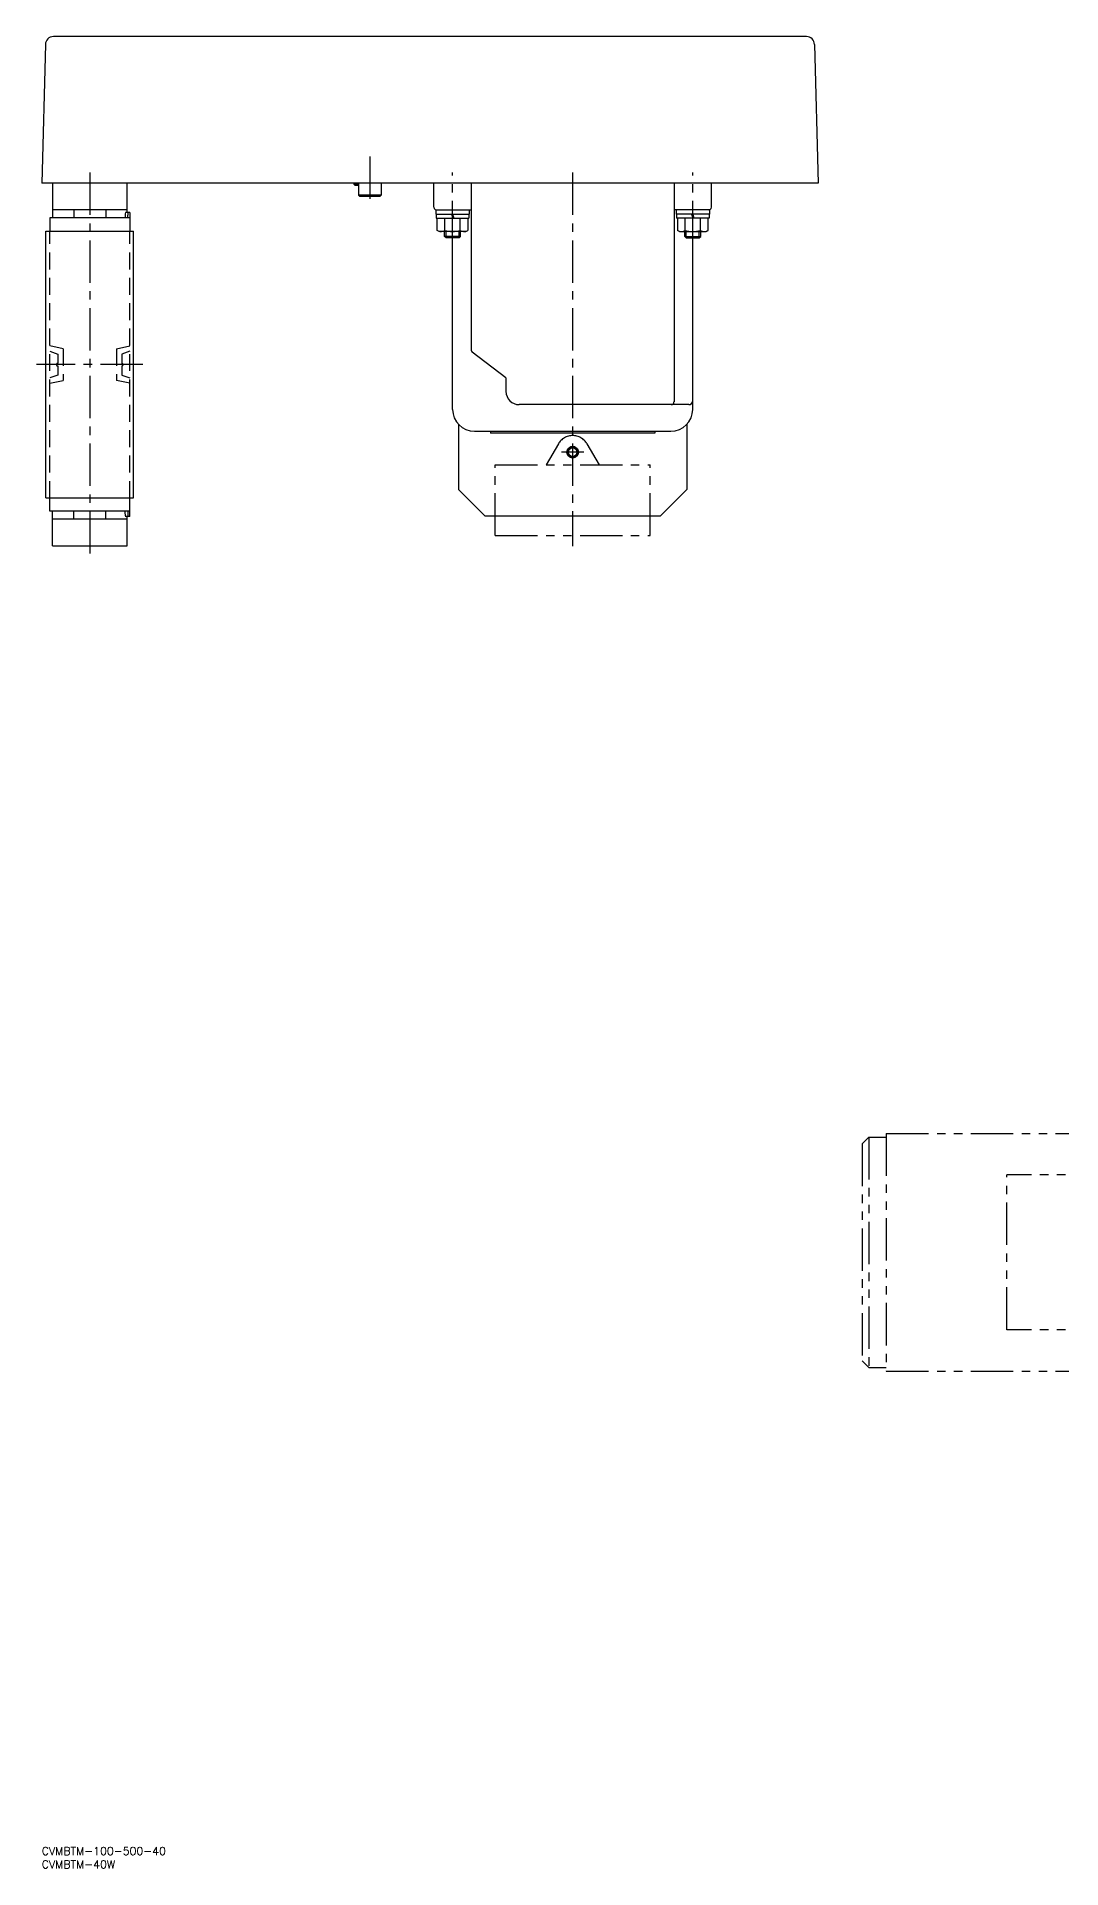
# Model space of a CAD drawing. Extents: x -2 to 1146, y -10 to 679.
# Drawn here: x -2 to 382, y -8 to 679 of the extents above; entities that cross this region are included whole.
import ezdxf

# ---------------------------------------------------------------- set-up
doc = ezdxf.new("R2010")
doc.units = 0
doc.header["$LTSCALE"] = 0.5
for name, pattern in [('CENTER', [50.8, 31.75, -6.35, 6.35, -6.35]), ('DASHED', [19.05, 12.7, -6.35]), ('PHANTOM', [63.5, 31.75, -6.35, 6.35, -6.35, 6.35, -6.35])]:
    doc.linetypes.add(name, pattern=pattern)
for name, color, linetype in [('MSM_CENTER', 1, 'CENTER'), ('MSM_CONTINUOUS', 7, 'CONTINUOUS'), ('MSM_DASHED', 4, 'DASHED'), ('MSM_IMAGINARY', 6, 'PHANTOM'), ('MSM_NARROW', 5, 'CONTINUOUS'), ('MSM_PART_NUMBER', 7, 'CONTINUOUS')]:
    doc.layers.add(name, color=color, linetype=linetype)
doc.styles.get("Standard").update_dxf_attribs({"font": 'txt.shx', "height": 6, "bigfont": 'bigfont.shx'})

# ---------------------------------------------------------------- blocks, each defined once
blk = doc.blocks.new('*U81')
at = {"layer": 'MSM_PART_NUMBER'}
blk.add_text('CVMBTM-100-500-40', height=3, dxfattribs=at).set_placement((0, -3))
blk = doc.blocks.new('*U82')
at = {"layer": 'MSM_PART_NUMBER'}
blk.add_text('CVMBTM-40W', height=3, dxfattribs=at).set_placement((0, -8))

msp = doc.modelspace()

# ---------------------------------------------------------------- linework, layer by layer
at = {"layer": 'MSM_CENTER'}
for p, q in [((123, 633.86), (123, 616.86)), ((18, 627.86), (18, 483.86)), ((154, 601.36), (154, 627.86)), ((199, 627.86), (199, 487.79)), ((244, 601.36), (244, 627.86)), ((37.9, 555.86), (-1.9, 555.86)), ((203.15, 523.06), (194.85, 523.06))]:
    msp.add_line(p, q, dxfattribs=at)
at = {"layer": 'MSM_CONTINUOUS'}
for p, q in [((1.36, 675.94), (0, 623.86)), ((286.64, 678.86), (4.36, 678.86)), ((289.64, 675.94), (291, 623.86)), ((291, 623.86), (0, 623.86)), ((4, 623.86), (4, 610.86)), ((32, 612.86), (32, 623.86)), ((117, 623.86), (117, 623.6)), ((117.54, 623.06), (117, 623.6)), ((117, 623.6), (118.75, 623.6)), ((118.75, 623.06), (117.54, 623.06)), ((118.75, 623.86), (118.75, 619.36)), ((127.25, 619.36), (118.75, 619.36)), ((119.25, 618.86), (118.75, 619.36)), ((126.75, 618.86), (119.25, 618.86)), ((126.75, 618.86), (127.25, 619.36)), ((127.25, 623.86), (127.25, 619.36)), ((147, 614.86), (147, 623.86)), ((161, 623.86), (161, 561.35)), ((237, 623.86), (237, 541.86)), ((251, 614.86), (251, 623.86)), ((32, 613.86), (4, 613.86)), ((12, 613.86), (12, 610.86)), ((24, 613.86), (24, 610.86)), ((31.26, 611.86), (31.26, 610.86)), ((33, 612.86), (31.35, 612.86)), ((32.26, 610.86), (32.26, 611.86)), ((33, 612.86), (33, 605.86)), ((147.75, 613.86), (147.75, 612.26)), ((147.75, 613.86), (161, 613.86)), ((147.75, 612.26), (160.25, 612.26)), ((147.9, 612.26), (147.9, 610.76)), ((153.6, 612.26), (154, 610.76)), ((154, 612.26), (154.4, 610.76)), ((160.1, 612.26), (160.1, 610.76)), ((160.25, 613.86), (160.25, 612.26)), ((250.25, 613.86), (237, 613.86)), ((237.75, 613.86), (237.75, 612.26)), ((250.25, 612.26), (237.75, 612.26)), ((237.9, 612.26), (237.9, 610.76)), ((243.6, 612.26), (244, 610.76)), ((244, 612.26), (244.4, 610.76)), ((250.1, 612.26), (250.1, 610.76)), ((250.25, 613.86), (250.25, 612.26)), ((1.6, 505.86), (1.6, 605.86)), ((1.6, 605.86), (34.4, 605.86)), ((33, 610.86), (3, 610.86)), ((3, 610.86), (3, 605.86)), ((34.4, 505.86), (34.4, 605.86)), ((147.9, 610.76), (160.1, 610.76)), ((148.23, 606.21), (148.23, 610.76)), ((149, 605.76), (148.23, 606.21)), ((159, 605.76), (149, 605.76)), ((151, 603.9), (151, 605.76)), ((151.11, 606.21), (151.11, 610.76)), ((156.89, 606.21), (156.89, 610.76)), ((157, 603.9), (157, 605.76)), ((159, 605.76), (159.77, 606.21)), ((159.77, 610.76), (159.77, 606.21)), ((250.1, 610.76), (237.9, 610.76)), ((238.23, 610.76), (238.23, 606.21)), ((239, 605.76), (238.23, 606.21)), ((239, 605.76), (249, 605.76)), ((241, 603.9), (241, 605.76)), ((241.11, 606.21), (241.11, 610.76)), ((246.89, 606.21), (246.89, 610.76)), ((247, 603.9), (247, 605.76)), ((249, 605.76), (249.77, 606.21)), ((249.77, 606.21), (249.77, 610.76)), ((151.54, 603.36), (151, 603.9)), ((157, 603.9), (151, 603.9)), ((156.46, 603.36), (151.54, 603.36)), ((154, 539.06), (154, 603.36)), ((156.46, 603.36), (157, 603.9)), ((241.54, 603.36), (241, 603.9)), ((241, 603.9), (247, 603.9)), ((241.54, 603.36), (246.46, 603.36)), ((244, 539.06), (244, 603.36)), ((246.46, 603.36), (247, 603.9)), ((174, 550.86), (161.39, 560.56)), ((174, 550.86), (174, 545.86)), ((242.5, 540.86), (179, 540.86)), ((156.23, 533.44), (156.23, 509.09)), ((162.2, 530.86), (235.8, 530.86)), ((168.23, 530.86), (168.23, 530.11)), ((229.77, 530.11), (168.23, 530.11)), ((229.77, 530.86), (229.77, 530.11)), ((241.77, 533.44), (241.77, 509.09)), ((166.23, 499.09), (156.23, 509.09)), ((241.77, 509.09), (231.77, 499.09)), ((1.6, 505.86), (34.4, 505.86)), ((3, 500.86), (3, 505.86)), ((33, 498.86), (33, 505.86)), ((33, 500.86), (3, 500.86)), ((4, 487.86), (4, 500.86)), ((32, 497.86), (4, 497.86)), ((12, 497.86), (12, 500.86)), ((24, 497.86), (24, 500.86)), ((31.26, 499.86), (31.26, 500.86)), ((33, 498.86), (31.35, 498.86)), ((32, 487.86), (32, 498.86)), ((32.26, 500.86), (32.26, 499.86)), ((231.77, 499.09), (166.23, 499.09)), ((4, 487.86), (32, 487.86))]:
    msp.add_line(p, q, dxfattribs=at)
msp.add_circle((199, 523.06), 1.62, dxfattribs=at)
for centre, radius, start, end in [((4.36, 675.86), 3, 90, 178.5), ((286.64, 675.86), 3, 1.5, 90), ((37.31, 611.84), 6.05, 170.25715, 179.78077), ((38.3, 611.84), 6.05, 170.25715, 179.78077), ((148, 614.86), 1, 180, 270), ((250, 614.86), 1, 270, 0), ((149.67, 608.32), 2.56, 244.38425, 304.38425), ((154, 615.31), 9.55, 252.41205, 287.58795), ((158.33, 608.32), 2.56, 235.61575, 295.61575), ((239.67, 608.32), 2.56, 244.38425, 304.38425), ((244, 615.31), 9.55, 252.41205, 287.58795), ((248.33, 608.32), 2.56, 235.61575, 295.61575), ((162, 561.35), 1, 180, 232.43146), ((179, 545.86), 5, 180, 270), ((162.2, 539.06), 8.2, 180, 270), ((235.8, 539.06), 8.2, 270, 0), ((235.98, 541.86), 1, 270, 0), ((242.5, 542.36), 1.5, 270, 0), ((37.31, 499.88), 6.05, 180.21923, 189.74285), ((38.3, 499.88), 6.05, 180.21923, 189.74285)]:
    msp.add_arc(centre, radius, start, end, dxfattribs=at)
at = {"layer": 'MSM_DASHED'}
for p, q in [((3, 505.86), (3, 605.86)), ((33, 505.86), (33, 605.86)), ((8, 561.76), (3, 562.86)), ((3, 560.86), (6, 559.76)), ((6, 559.76), (6, 556.36)), ((8, 561.76), (8, 549.96)), ((28, 561.76), (33, 562.86)), ((28, 561.76), (28, 549.96)), ((33, 560.86), (30, 559.76)), ((30, 559.76), (30, 556.36)), ((6, 551.96), (3, 550.86)), ((3, 548.86), (8, 549.96)), ((6, 555.36), (6, 551.96)), ((33, 548.86), (28, 549.96)), ((30, 555.36), (30, 551.96)), ((30, 551.96), (33, 550.86))]:
    msp.add_line(p, q, dxfattribs=at)
for centre, start, end in [((6, 555.86), 90, 270), ((30, 555.86), 270, 90)]:
    msp.add_arc(centre, 0.5, start, end, dxfattribs=at)
at = {"layer": 'MSM_IMAGINARY'}
for p, q in [((193.63, 526.16), (189.07, 518.26)), ((204.37, 526.16), (208.93, 518.26)), ((170, 491.76), (170, 518.26)), ((170, 518.26), (228, 518.26)), ((228, 491.76), (228, 518.26)), ((170, 491.76), (228, 491.76)), ((310.02, 266.2), (307.52, 263.7)), ((307.52, 263.7), (307.52, 182.3)), ((310.02, 266.2), (310.02, 179.8)), ((310.02, 266.2), (316.52, 266.2)), ((316.52, 267.5), (405.52, 267.5)), ((316.52, 267.5), (316.52, 178.5)), ((402.72, 252), (361.72, 252)), ((361.72, 194), (361.72, 252)), ((402.72, 194), (361.72, 194)), ((310.02, 179.8), (307.52, 182.3)), ((310.02, 179.8), (316.52, 179.8)), ((316.52, 178.5), (405.52, 178.5))]:
    msp.add_line(p, q, dxfattribs=at)
msp.add_circle((199, 523.06), 2.15, dxfattribs=at)
msp.add_arc((199, 523.06), 6.2, 30, 150, dxfattribs=at)
at = {"layer": 'MSM_NARROW'}
for p, q in [((117.54, 623.86), (117.54, 623.06)), ((151.54, 603.36), (151.54, 605.76)), ((156.46, 603.36), (156.46, 605.76)), ((241.54, 603.36), (241.54, 605.76)), ((246.46, 603.36), (246.46, 605.76))]:
    msp.add_line(p, q, dxfattribs=at)
msp.add_circle((199, 523.06), 2, dxfattribs=at)

# ---------------------------------------------------------------- block references
at = {"layer": 'MSM_CONTINUOUS'}
for name in ['*U81', '*U82']:
    msp.add_blockref(name, (0, 0), dxfattribs=at)

doc.saveas('drawing.dxf')
